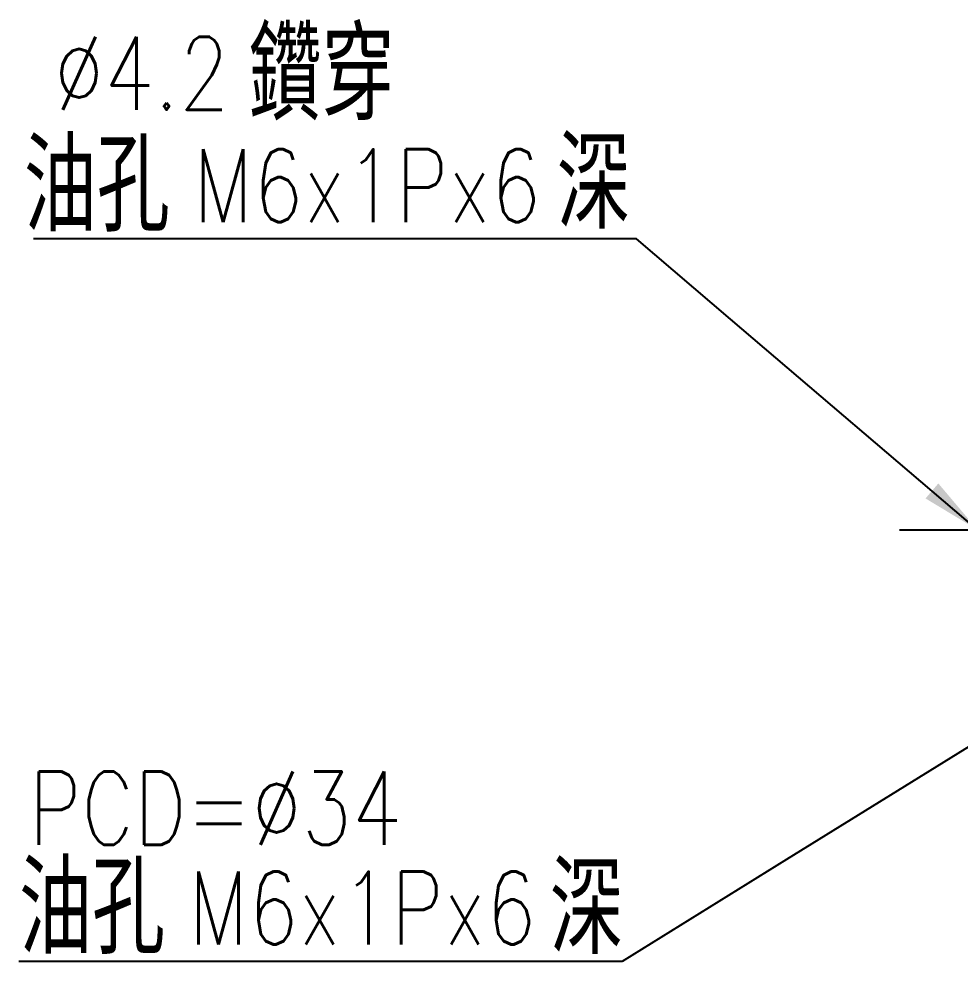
# Model space of a CAD drawing. Header units: millimetres. Extents: x 1519 to 1850, y 53 to 287.
# Drawn here: x 1642.99 to 1679.1, y 99.03 to 135.24 of the extents above; entities that cross this region are included whole.
import ezdxf

# ---------------------------------------------------------------- set-up
doc = ezdxf.new("R2010")
doc.units = ezdxf.units.MM
doc.header["$LTSCALE"] = 6
doc.linetypes.add('C', pattern=[2.5625, 2, -0.25, 0.0625, -0.25])
doc.layers.get('0').update_dxf_attribs({"linetype": 'CONTINUOUS'})
doc.layers.get('DEFPOINTS').update_dxf_attribs({"linetype": 'CONTINUOUS'})
doc.layers.add('01', color=1, linetype='C')
doc.layers.add('AM_5', color=3, linetype='CONTINUOUS', lineweight=25)
doc.styles.add('SIMPLEX', font='SIMPLEX.shx', dxfattribs={"width": 0.8, "height": 2.8, "bigfont": 'chineset.shx'})
doc.dimstyles.new('STANDARD$2', dxfattribs={"dimscale": 0, "dimtxt": 2.8, "dimasz": 2.3, "dimexe": 1, "dimexo": 1, "dimgap": 1, "dimtad": 0, "dimtih": 1, "dimtoh": 1, "dimdec": 3, "dimrnd": 0.0005, "dimdsep": 46, "dimtxsty": 'SIMPLEX', "dimcen": 0.09, "dimclrd": 6, "dimclre": 6, "dimclrt": 3, "dimadec": 1, "dimazin": 2, "dimtp": -0.1, "dimtm": 0.2, "dimtfac": 1, "dimtdec": 3, "dimtmove": 2, "dimatfit": 3, "dimfxl": 0, "dimtvp": 0.790698, "dimarcsym": 0})
doc.dimstyles.new('STANDARD$7', dxfattribs={"dimscale": 0, "dimtxt": 5.5, "dimasz": 5.5, "dimexe": 2, "dimexo": 2, "dimgap": 2.2, "dimtad": 1, "dimdec": 3, "dimrnd": 0.0005, "dimdsep": 46, "dimtxsty": 'SIMPLEX', "dimcen": 0.09, "dimclrd": 6, "dimclre": 6, "dimclrt": 3, "dimadec": 1, "dimazin": 2, "dimtp": -0.1, "dimtm": 0.2, "dimtfac": 1, "dimtdec": 3, "dimtmove": 2, "dimatfit": 3, "dimfxl": 0, "dimtvp": 0.790698, "dimarcsym": 0})

# ---------------------------------------------------------------- blocks, each defined once
blk = doc.blocks.new('*D21')
at = {"layer": 'AM_5', "color": 6, "lineweight": -2}
for p, q in [((1730.099, 130.273), (1733.49, 132.231)), ((1733.768, 115.648), (1737.933, 115.648))]:
    blk.add_line(p, q, dxfattribs=at)
for start, end in [(19.4773, 25.9022), (4.0978, 10.6148)]:
    blk.add_arc((1704.768, 115.648), 32.165, start, end, dxfattribs=at)
at = {"layer": 'AM_5', "color": 6}
for points in [[(1733.364, 129.52), (1734.041, 129.879), (1732.624, 131.731)], [(1737.234, 117.96), (1736.468, 117.933), (1736.933, 115.648)]]:
    blk.add_solid(points, dxfattribs=at)
at = {"layer": 'DEFPOINTS', "color": 0}
for p in [(1729.233, 129.773), (1719.274, 124.023), (1736.445, 121.234), (1676.768, 115.648), (1732.768, 115.648)]:
    blk.add_point(p, dxfattribs=at)
at = {"layer": 'AM_5', "color": 3, "insert": (1735.837, 123.973), "char_height": 2.8, "attachment_point": 5, "style": 'SIMPLEX'}
blk.add_mtext('30°', dxfattribs=at)
blk = doc.blocks.new('*D22')
at = {"layer": 'AM_5', "color": 6, "lineweight": -2}
for p, q in [((1733.768, 115.648), (1737.997, 115.648)), ((1730.099, 101.023), (1733.546, 99.034))]:
    blk.add_line(p, q, dxfattribs=at)
for start, end in [(349.3766, 355.9103), (334.0897, 340.5317)]:
    blk.add_arc((1704.768, 115.648), 32.229, start, end, dxfattribs=at)
at = {"layer": 'AM_5', "color": 6}
for points in [[(1736.532, 113.363), (1737.298, 113.336), (1736.997, 115.648)], [(1734.096, 101.386), (1733.419, 101.745), (1732.68, 99.534)]]:
    blk.add_solid(points, dxfattribs=at)
at = {"layer": 'DEFPOINTS', "color": 0}
for p in [(1676.768, 115.648), (1732.768, 115.648), (1719.274, 107.273), (1735.054, 104.625), (1729.233, 101.523)]:
    blk.add_point(p, dxfattribs=at)
at = {"layer": 'AM_5', "color": 3, "insert": (1735.899, 107.307), "char_height": 2.8, "attachment_point": 5, "style": 'SIMPLEX'}
blk.add_mtext('30°', dxfattribs=at)

msp = doc.modelspace()

# ---------------------------------------------------------------- linework, layer by layer
at = {"color": 6}
for p, q in [((1665.3582, 126.8024), (1643.5461, 126.8024)), ((1666.6836, 126.8024), (1665.3582, 126.8024)), ((1670.2891, 123.7289), (1666.6836, 126.8024)), ((1686.0772, 111.4494), (1672.4343, 103.0046)), ((1672.4343, 103.0046), (1666.1283, 99.1013)), ((1664.8028, 99.1013), (1642.9908, 99.1013)), ((1666.1283, 99.1013), (1664.8028, 99.1013))]:
    msp.add_line(p, q, dxfattribs=at)
at = {"layer": '01'}
msp.add_line((1676.7682, 115.6482), (1732.7682, 115.6482), dxfattribs=at)

# ---------------------------------------------------------------- texts
at = {"color": 3, "style": 'SIMPLEX'}
for s, insert, char_height, attachment_point in [('鑽穿', (1657.4, 131.3452), 3.5, 9), ('%%c4.2', (1651.0601, 131.7563), 2.8, 9), ('油孔', (1648.78, 127.0841), 3.5, 9), ('深', (1666.4279, 127.1882), 3.5, 9), ('M6x1Px6', (1663.0204, 127.4432), 2.8, 9), ('PCD=%%C34', (1643.3752, 103.5754), 2.8, 7), ('油孔', (1648.596, 99.383), 3.5, 9), ('深', (1666.1576, 99.383), 3.5, 9), ('M6x1Px6', (1662.8365, 99.7421), 2.8, 9)]:
    msp.add_mtext(s, dxfattribs=dict(at, insert=insert, char_height=char_height, attachment_point=attachment_point))

# ---------------------------------------------------------------- dimensions: what is measured, and where the dimension line sits
at = {"layer": 'AM_5'}
for base, line1, picture, middle in [((1736.4448, 121.2337), ((1729.2334, 129.7732), (1719.2741, 124.0232)), '*D21', (1735.8375, 123.9732)), ((1735.0538, 104.6252), ((1729.2334, 101.5232), (1719.2741, 107.2732)), '*D22', (1735.8993, 107.3067))]:
    dim = msp.add_angular_dim_2l(base=base, line1=line1, line2=((1676.7682, 115.6482), (1732.7682, 115.6482)), dimstyle='STANDARD$2', override={"dimscale": 1, "dimtxt": 2.8, "dimasz": 2.3, "dimexe": 1, "dimexo": 1, "dimgap": 1, "dimrnd": 0, "dimcen": 0, "dimclrt": 3, "dimtix": 1, "dimtmove": 0, "dimarcsym": 1}, dxfattribs=at)
    dim.commit()
    dim.dimension.update_dxf_attribs({"geometry": picture, "text_midpoint": middle})

# ---------------------------------------------------------------- leaders
msp.add_leader([(1679.7682, 115.6482), (1670.2891, 123.7289)], dimstyle='STANDARD$7', override={"dimscale": 1, "dimtxt": 2.8, "dimasz": 2.3, "dimexe": 1, "dimexo": 1, "dimgap": 1, "dimtad": 0, "dimrnd": 0, "dimcen": 0, "dimtix": 1, "dimtmove": 0})

doc.saveas('drawing.dxf')
